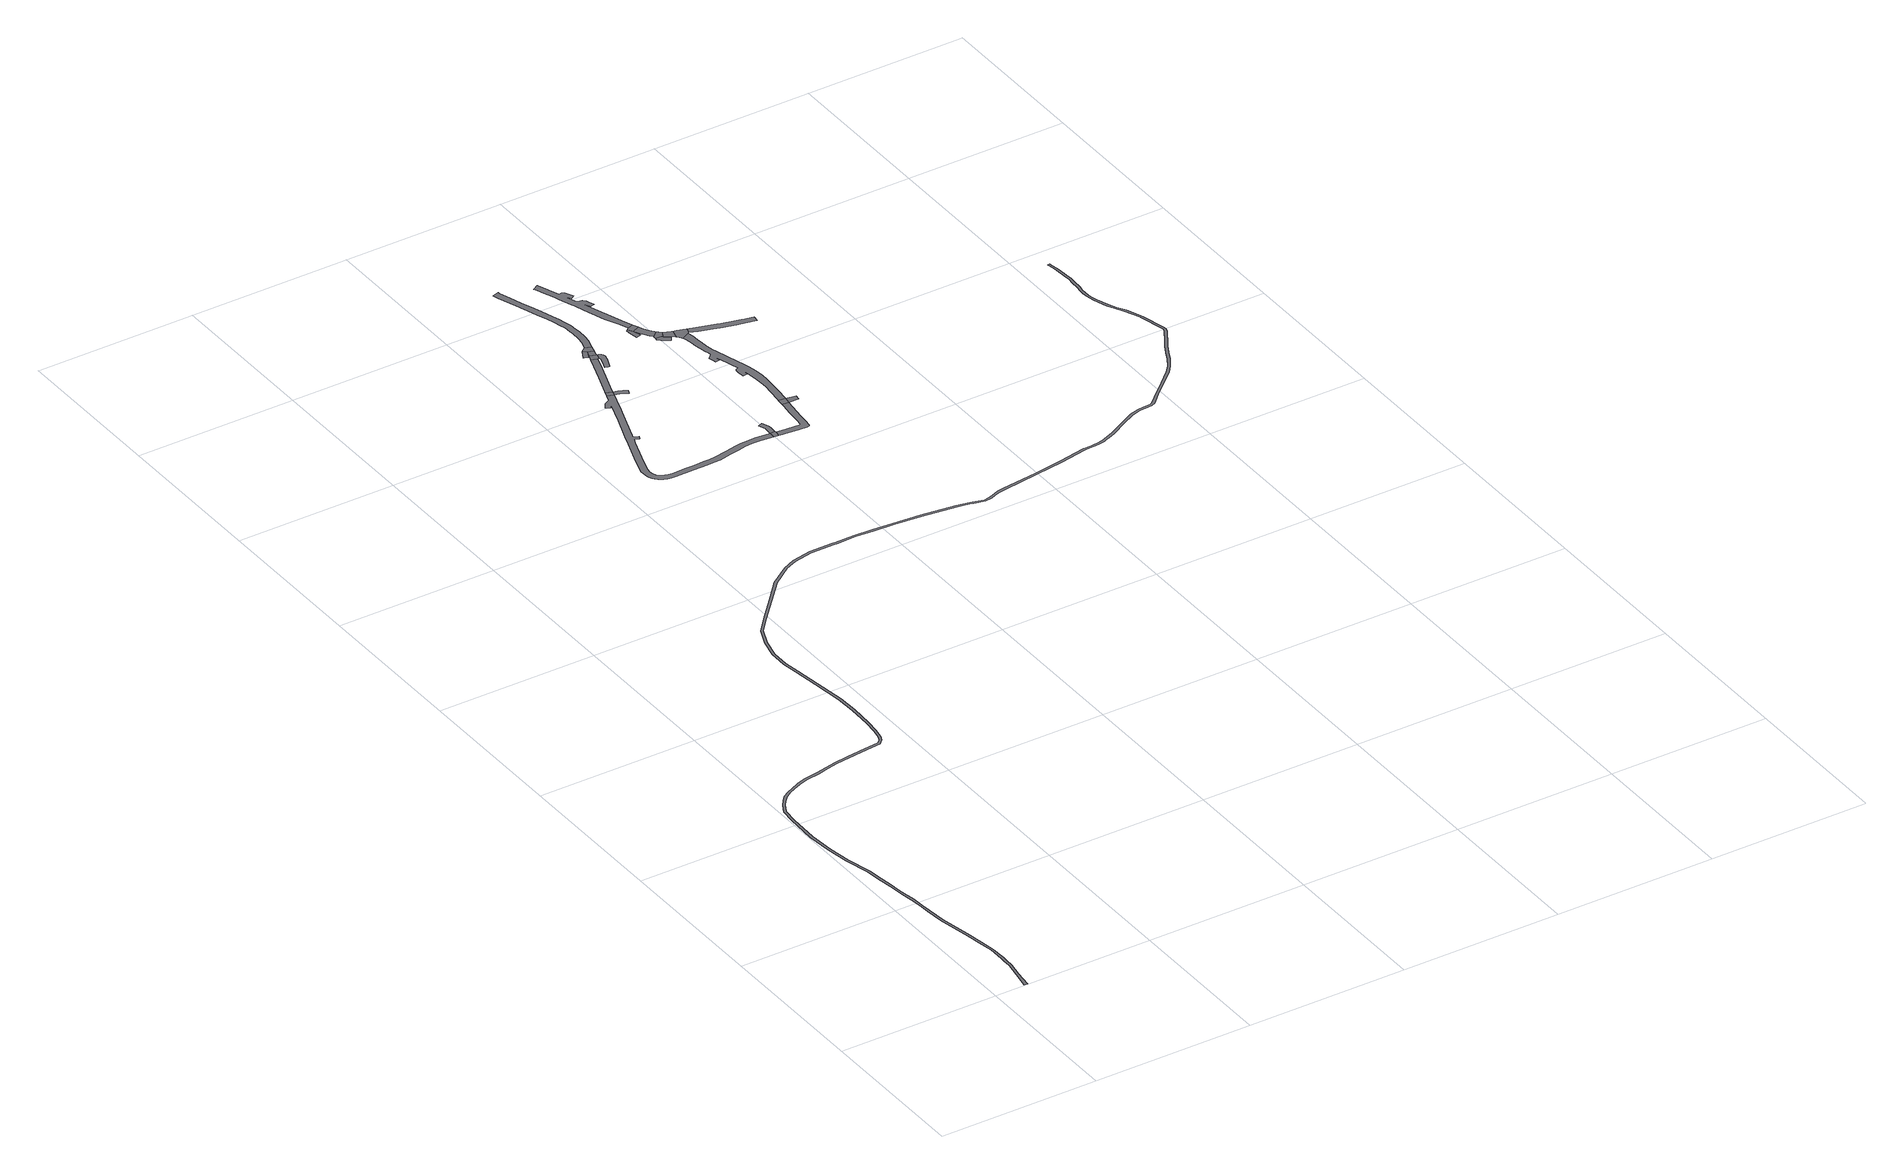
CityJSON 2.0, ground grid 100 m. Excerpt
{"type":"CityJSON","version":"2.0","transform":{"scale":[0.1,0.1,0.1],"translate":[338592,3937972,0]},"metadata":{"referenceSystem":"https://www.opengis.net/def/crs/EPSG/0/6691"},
"CityObjects":{
"road1":{"type":"Road","attributes":{"RoadStructureAttribute.sectionType":"1"},"geometry":[{"type":"MultiSurface","lod":"1","boundaries":[[[0,1,2,3,4,5,6,7,8,9,10,11,12,13,14,15,16,17,18,19,20,21,22,23,24,25,26,27,28,29,30,31,32,33,34,35,36,37,38,39,40,41,42,43,44,45,46,47,48,49,50,51,52,53,54,55,56,57,58,59,60,61,62,63,64,65,66,67,68,69,70,71,72,73,74,75,76,77,78,79,80,81,82,83,84,85,86,87,88,89,90,91,92,93,94,95,96,97,98,99,100,101,102,103,104,105,106,107,108,109,110,111,112,113,114,115,116,117,118,119,120,121,122,123,124,125,126,127,128,129,130,131,132,133,134,135,136,137,138,139,140,141,142,143,144,145,146,147,148,149,150,151,152,153,154,155,156,157,158,159,160,161,162,163,164,165,166,167,168,169,170,171,172,173,174,175,176,177,178,179,180,181,182,183,184,185,186,187,188,189,190,191,192,193,194,195,196,197,198,199,200,201,202,203,204,205,206,207,208,209,210,211,212,213,214,215,216,217,218,219,220,221,222,223,224,225,226,227,228,229,230]]]}]},
"road2":{"type":"Road","geometry":[{"type":"MultiSurface","lod":"1","boundaries":[[[231,232,233,234,235,236,237,238,239,240,241,242,243,244,245,246,247,248,249,250,251,252,253,254,255,256,257,258,259,260,261,262,263,264,265,266,267,268,269,270,271,272,273,274,275,276,277,278,279,280,281,282,283,284,285,286,287,288,289,290,291,292,293,294,295,296,297,298,299,300,301,302]]]}]},
"road3":{"type":"Road","geometry":[{"type":"MultiSurface","lod":"1","boundaries":[[[303,304,231,302]]]}]},
"road4":{"type":"Road","geometry":[{"type":"MultiSurface","lod":"1","boundaries":[[[302,305,306,307,308,309,310,303]]]}]},
"road5":{"type":"Road","attributes":{"RoadStructureAttribute.sectionType":"1"},"geometry":[{"type":"MultiSurface","lod":"1","boundaries":[[[311,312,313,314,315,316,317,318,319,320,304,303]]]}]},
"road6":{"type":"Road","geometry":[{"type":"MultiSurface","lod":"1","boundaries":[[[321,322,323,324,325,326,327]]]}]},
"road7":{"type":"Road","geometry":[{"type":"MultiSurface","lod":"1","boundaries":[[[328,329,316,315,330,331]]]}]},
"road8":{"type":"Road","geometry":[{"type":"MultiSurface","lod":"1","boundaries":[[[330,332,333,334,335,336,337,338,339,340,341,342,343,331]]]}]},
"road9":{"type":"Road","attributes":{"RoadStructureAttribute.sectionType":"1"},"geometry":[{"type":"MultiSurface","lod":"1","boundaries":[[[327,344,329,328,345,346]]]}]},
"road10":{"type":"Road","geometry":[{"type":"MultiSurface","lod":"1","boundaries":[[[347,348,349,350,321,327,346]]]}]},
"road11":{"type":"Road","geometry":[{"type":"MultiSurface","lod":"1","boundaries":[[[266,351,352,353,267]]]}]},
"road12":{"type":"Road","geometry":[{"type":"MultiSurface","lod":"1","boundaries":[[[353,354,355,356,357,358,359,360,267]]]}]},
"road13":{"type":"Road","attributes":{"RoadStructureAttribute.sectionType":"1"},"geometry":[{"type":"MultiSurface","lod":"1","boundaries":[[[361,362,363,364,365,366,367,368,369,370,371,372,373,374,375,376,377,378,379,380,381,382,383,384,385,386,387,388,389,349,348]]]}]},
"road14":{"type":"Road","attributes":{"RoadStructureAttribute.sectionType":"1"},"geometry":[{"type":"MultiSurface","lod":"1","boundaries":[[[390,391,392,393,394,395,396,397,398,399,352,351,400,401,402,403,404,405,406,407,408,409]]]}]},
"road15":{"type":"Road","geometry":[{"type":"MultiSurface","lod":"1","boundaries":[[[410,411,412,413,414,415]]]}]},
"road16":{"type":"Road","geometry":[{"type":"MultiSurface","lod":"1","boundaries":[[[416,417,390,409]]]}]},
"road17":{"type":"Road","geometry":[{"type":"MultiSurface","lod":"1","boundaries":[[[418,419,420,421,422,423,424,425,426,427,428,429,430,431,432,433,434,435,436,437,438,439,440,441,442,443,444,445,446,447,448,449,450,451,452,453,454,455,456]]]}]},
"road18":{"type":"Road","geometry":[{"type":"MultiSurface","lod":"1","boundaries":[[[414,457,430,429,458,415]]]}]},
"road19":{"type":"Road","attributes":{"RoadStructureAttribute.sectionType":"1"},"geometry":[{"type":"MultiSurface","lod":"1","boundaries":[[[459,460,461,462,463,464,465,466,457,414]]]}]},
"road20":{"type":"Road","geometry":[{"type":"MultiSurface","lod":"1","boundaries":[[[467,468,416,409]]]}]},
"road21":{"type":"Road","geometry":[{"type":"MultiSurface","lod":"1","boundaries":[[[469,470,471,472,473,474,475]]]}]},
"road22":{"type":"Road","geometry":[{"type":"MultiSurface","lod":"1","boundaries":[[[476,477,463,462,478,469,475,479]]]}]},
"road23":{"type":"Road","geometry":[{"type":"MultiSurface","lod":"1","boundaries":[[[480,481,482,483,484,485,486,487,488,489,490,491,492,493,494,495,496,497,498,499,500,501,502,503,504,505,506,507,508,509,510,511,512,513,514,515,516,517,518,519,520,521,522,523,524,525,526,527,528,417,416]]]}]},
"road24":{"type":"Road","attributes":{"RoadStructureAttribute.sectionType":"1"},"geometry":[{"type":"MultiSurface","lod":"1","boundaries":[[[529,530,476,479,531,532,533,534]]]}]},
"road25":{"type":"Road","geometry":[{"type":"MultiSurface","lod":"1","boundaries":[[[533,535,500,499,536,537,538,534]]]}]},
"road26":{"type":"Road","attributes":{"RoadStructureAttribute.sectionType":"1"},"geometry":[{"type":"MultiSurface","lod":"1","boundaries":[[[539,540,541,542,543,544,545,546,547,548,549,550,551,552,553,554,555,537,536]]]}]}
},
"vertices":[
[224,111,0],[241,208,0],[243,264,0],[244,291,0],[241,391,0],[227,487,0],[211,581,0],[170,786,0],[160,899,0],[155,970,0],[148,1042,0],[136,1116,0],[129,1169,0],[123,1215,0],[111,1309,0],[99,1403,0],[61,1560,0],[38,1704,0],[24,1858,0],[29,2049,0],[40,2143,0],[69,2198,0],[91,2227,0],[120,2259,0],[161,2284,0],[197,2301,0],[248,2324,0],[301,2342,0],[391,2356,0],[461,2370,0],[529,2386,0],[616,2398,0],[738,2412,0],[830,2420,0],[859,2447,0],[874,2482,0],[886,2545,0],[894,2630,0],[899,2781,0],[893,2912,0],[869,3106,0],[846,3267,0],[832,3364,0],[834,3475,0],[861,3593,0],[905,3698,0],[982,3788,0],[1105,3922,0],[1227,4056,0],[1349,4143,0],[1425,4176,0],[1545,4202,0],[1696,4201,0],[1707,4200,0],[1834,4203,0],[1948,4195,0],[2073,4188,0],[2244,4175,0],[2456,4147,0],[2491,4140,0],[2528,4132,0],[2550,4127,0],[2617,4109,0],[2647,4113,0],[2664,4118,0],[2689,4127,0],[2729,4141,0],[2771,4148,0],[2993,4178,0],[3173,4204,0],[3346,4237,0],[3352,4237,0],[3402,4239,0],[3414,4240,0],[3442,4241,0],[3479,4249,0],[3493,4255,0],[3520,4265,0],[3569,4287,0],[3659,4336,0],[3752,4384,0],[3807,4398,0],[3843,4402,0],[3889,4404,0],[3911,4414,0],[3994,4493,0],[4062,4552,0],[4102,4590,0],[4145,4628,0],[4185,4676,0],[4222,4736,0],[4249,4793,0],[4279,4848,0],[4310,4896,0],[4339,4944,0],[4358,4974,0],[4364,4995,0],[4364,5012,0],[4325,5169,0],[4285,5270,0],[4254,5321,0],[4232,5368,0],[4205,5445,0],[4196,5480,0],[4192,5507,0],[4191,5536,0],[4193,5565,0],[4198,5595,0],[4198,5597,0],[4201,5658,0],[4204,5693,0],[4200,5735,0],[4195,5802,0],[4187,5853,0],[4183,5876,0],[4170,5875,0],[4176,5832,0],[4180,5801,0],[4185,5734,0],[4189,5692,0],[4186,5659,0],[4183,5597,0],[4178,5567,0],[4178,5562,0],[4176,5537,0],[4177,5505,0],[4182,5477,0],[4190,5441,0],[4218,5362,0],[4241,5314,0],[4271,5263,0],[4309,5169,0],[4311,5164,0],[4349,5011,0],[4349,4997,0],[4344,4980,0],[4298,4905,0],[4266,4855,0],[4235,4800,0],[4209,4743,0],[4173,4685,0],[4134,4639,0],[4092,4601,0],[4052,4563,0],[3984,4504,0],[3902,4427,0],[3885,4419,0],[3842,4417,0],[3804,4413,0],[3746,4398,0],[3652,4349,0],[3563,4300,0],[3514,4279,0],[3474,4263,0],[3440,4256,0],[3423,4255,0],[3402,4254,0],[3386,4253,0],[3360,4253,0],[3344,4252,0],[3171,4218,0],[2991,4193,0],[2769,4163,0],[2725,4156,0],[2684,4141,0],[2644,4127,0],[2618,4124,0],[2553,4142,0],[2484,4156,0],[2458,4162,0],[2246,4190,0],[2074,4203,0],[1949,4210,0],[1834,4218,0],[1707,4215,0],[1697,4216,0],[1543,4217,0],[1420,4190,0],[1341,4157,0],[1217,4067,0],[1094,3932,0],[971,3798,0],[892,3706,0],[846,3597,0],[819,3477,0],[817,3363,0],[831,3263,0],[854,3104,0],[878,2911,0],[884,2781,0],[879,2631,0],[871,2547,0],[859,2486,0],[846,2456,0],[824,2435,0],[737,2426,0],[614,2413,0],[527,2401,0],[458,2385,0],[389,2371,0],[297,2357,0],[242,2338,0],[191,2315,0],[154,2297,0],[110,2270,0],[80,2237,0],[57,2206,0],[26,2147,0],[14,2050,0],[8,1858,0],[23,1702,0],[47,1557,0],[84,1400,0],[96,1307,0],[108,1213,0],[115,1162,0],[121,1113,0],[133,1040,0],[140,969,0],[145,898,0],[155,784,0],[197,578,0],[212,485,0],[226,390,0],[228,319,0],[229,291,0],[228,264,0],[226,209,0],[210,114,0],[190,3,0],[212,1,0],
[1457,6104,0],[1441,6059,0],[1414,6047,0],[1405,6040,0],[1385,6010,0],[1408,5992,0],[1428,6022,0],[1377,5868,0],[1321,5716,0],[1296,5642,0],[1237,5478,0],[1222,5433,0],[1206,5381,0],[1203,5348,0],[1204,5336,0],[1206,5317,0],[1211,5304,0],[1219,5285,0],[1228,5274,0],[1241,5259,0],[1267,5244,0],[1287,5237,0],[1310,5232,0],[1339,5230,0],[1453,5232,0],[1545,5233,0],[1585,5235,0],[1632,5238,0],[1702,5252,0],[1746,5261,0],[1768,5265,0],[1815,5274,0],[1839,5276,0],[1872,5277,0],[1911,5276,0],[1995,5268,0],[1998,5308,0],[1913,5316,0],[1871,5317,0],[1837,5315,0],[1810,5314,0],[1760,5305,0],[1748,5302,0],[1693,5291,0],[1627,5278,0],[1583,5275,0],[1544,5273,0],[1481,5272,0],[1453,5272,0],[1434,5272,0],[1340,5270,0],[1316,5272,0],[1297,5276,0],[1284,5280,0],[1267,5290,0],[1254,5306,0],[1245,5327,0],[1243,5348,0],[1246,5373,0],[1249,5384,0],[1260,5421,0],[1284,5490,0],[1333,5629,0],[1346,5662,0],[1375,5651,0],[1385,5673,0],[1353,5686,0],[1359,5702,0],[1415,5855,0],[1457,5977,0],[1476,6036,0],[1496,6091,0],
[1505,6120,0],[1466,6133,0],
[1524,6081,0],[1549,6071,0],[1572,6057,0],[1581,6084,0],[1558,6098,0],[1534,6111,0],
[1509,6134,0],[1556,6268,0],[1598,6389,0],[1610,6423,0],[1615,6436,0],[1577,6449,0],[1575,6444,0],[1573,6438,0],[1517,6278,0],[1471,6147,0],
[1583,6543,0],[1579,6539,0],[1555,6492,0],[1553,6488,0],[1558,6485,0],[1580,6475,0],[1602,6522,0],
[1630,6472,0],[1590,6486,0],[1620,6437,0],[1634,6471,0],
[1625,6433,0],[1626,6427,0],[1607,6367,0],[1600,6344,0],[1619,6339,0],[1627,6337,0],[1655,6405,0],[1658,6412,0],[1662,6436,0],[1660,6451,0],[1653,6460,0],[1642,6467,0],
[1593,6495,0],[1631,6481,0],[1640,6511,0],
[1652,6552,0],[1652,6553,0],[1614,6564,0],[1589,6549,0],
[2027,5265,0],[2031,5305,0],[2031,5312,0],
[2031,5355,0],[2030,5376,0],[2014,5415,0],[1993,5408,0],[1987,5406,0],[2002,5365,0],[2003,5349,0],
[1668,6610,0],[1674,6658,0],[1677,6716,0],[1674,6751,0],[1670,6793,0],[1660,6834,0],[1650,6873,0],[1635,6922,0],[1611,6994,0],[1587,7061,0],[1572,7103,0],[1564,7126,0],[1540,7199,0],[1524,7244,0],[1518,7270,0],[1518,7279,0],[1475,7263,0],[1486,7232,0],[1526,7113,0],[1573,6980,0],[1597,6910,0],[1611,6863,0],[1621,6825,0],[1631,6786,0],[1634,6747,0],[1637,6715,0],[1634,6661,0],[1629,6618,0],[1615,6570,0],
[2210,5514,0],[2208,5497,0],[2198,5418,0],[2192,5334,0],[2187,5298,0],[2183,5293,0],[2179,5292,0],[2149,5293,0],[2098,5298,0],[2034,5305,0],[2050,5263,0],[2092,5260,0],[2144,5254,0],[2204,5249,0],[2217,5256,0],[2222,5263,0],[2227,5312,0],[2232,5361,0],[2238,5413,0],[2252,5510,0],
[1896,6581,0],[1897,6554,0],[1906,6498,0],[1938,6503,0],[1925,6558,0],[1903,6586,0],
[2258,5553,0],[2214,5557,0],
[1695,7200,0],[1707,7179,0],[1717,7152,0],[1747,7069,0],[1756,7043,0],[1787,6958,0],[1794,6939,0],[1814,6875,0],[1859,6741,0],[1892,6671,0],[1904,6637,0],[1917,6599,0],[1955,6614,0],[1940,6654,0],[1929,6684,0],[1842,6924,0],[1846,6925,0],[1854,6909,0],[1863,6887,0],[1891,6897,0],[1878,6934,0],[1872,6947,0],[1865,6955,0],[1857,6962,0],[1845,6966,0],[1829,6968,0],[1824,6972,0],[1804,7029,0],[1806,7030,0],[1812,7024,0],[1818,7010,0],[1843,7024,0],[1823,7069,0],[1817,7078,0],[1810,7084,0],[1804,7085,0],[1797,7085,0],[1785,7083,0],[1735,7222,0],
[1969,6579,0],[1906,6588,0],
[1936,6528,0],[1956,6498,0],[1976,6471,0],[1990,6456,0],[2024,6487,0],[2018,6494,0],[1999,6520,0],[1984,6548,0],
[2313,5506,0],[2319,5540,0],
[1986,6431,0],[1985,6417,0],[2002,6401,0],[2046,6368,0],[2064,6395,0],[2031,6424,0],[2026,6429,0],
[2051,6463,0],[2034,6476,0],[1987,6444,0],[2031,6426,0],
[2265,5643,0],[2272,5707,0],[2275,5751,0],[2275,5766,0],[2276,5813,0],[2269,5873,0],[2261,5921,0],[2253,5955,0],[2237,6007,0],[2214,6078,0],[2192,6149,0],[2187,6174,0],[2184,6185,0],[2179,6222,0],[2178,6227,0],[2175,6258,0],[2172,6300,0],[2169,6343,0],[2165,6369,0],[2164,6378,0],[2112,6350,0],[2117,6342,0],[2127,6300,0],[2131,6253,0],[2135,6225,0],[2141,6197,0],[2145,6178,0],[2150,6154,0],[2153,6139,0],[2124,6109,0],[2129,6087,0],[2134,6059,0],[2163,6065,0],[2155,6101,0],[2169,6065,0],[2190,5993,0],[2204,5943,0],[2188,5936,0],[2183,5928,0],[2182,5901,0],[2183,5861,0],[2212,5866,0],[2211,5914,0],[2219,5866,0],[2225,5805,0],[2228,5752,0],[2230,5707,0],[2224,5647,0],[2215,5565,0],
[2097,6442,0],[2074,6451,0],[2052,6415,0],[2074,6397,0],[2090,6384,0],[2105,6440,0],
[2103,6367,0],[2169,6382,0],[2180,6418,0],[2126,6434,0],
[2218,6364,0],[2300,6338,0],[2338,6328,0],[2356,6323,0],[2429,6305,0],[2430,6304,0],[2479,6292,0],[2546,6278,0],[2554,6317,0],[2488,6331,0],[2482,6333,0],[2439,6343,0],[2382,6358,0],[2366,6362,0],[2345,6368,0],[2311,6377,0],[2231,6402,0]
]}
